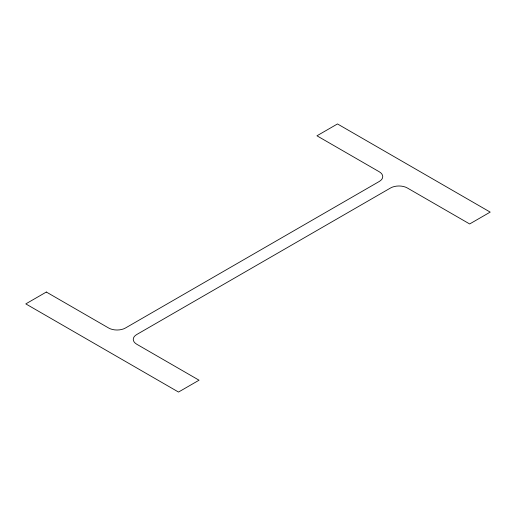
<?xml version="1.0" encoding="UTF-8"?>
<svg xmlns="http://www.w3.org/2000/svg" width="516" height="516" viewBox="0 0 516 516"><rect width="100%" height="100%" fill="white"/><g stroke="black" fill="none" stroke-linecap="round" stroke-linejoin="round"><path stroke-width="0.77" d="M46.337 292.037L25.8 303.892L178.51 392.057L199.047 380.202L136.74 344.23A11.887 6.863 0 0 1 136.74 334.523L390.541 187.992A11.887 6.863 0 0 1 407.356 187.992L469.663 223.963L490.2 212.108L337.49 123.943L316.953 135.798L379.26 171.77A11.887 6.863 0 0 1 379.26 181.477L125.459 328.008A11.887 6.863 0 0 1 108.644 328.008L46.337 292.037"/></g></svg>
